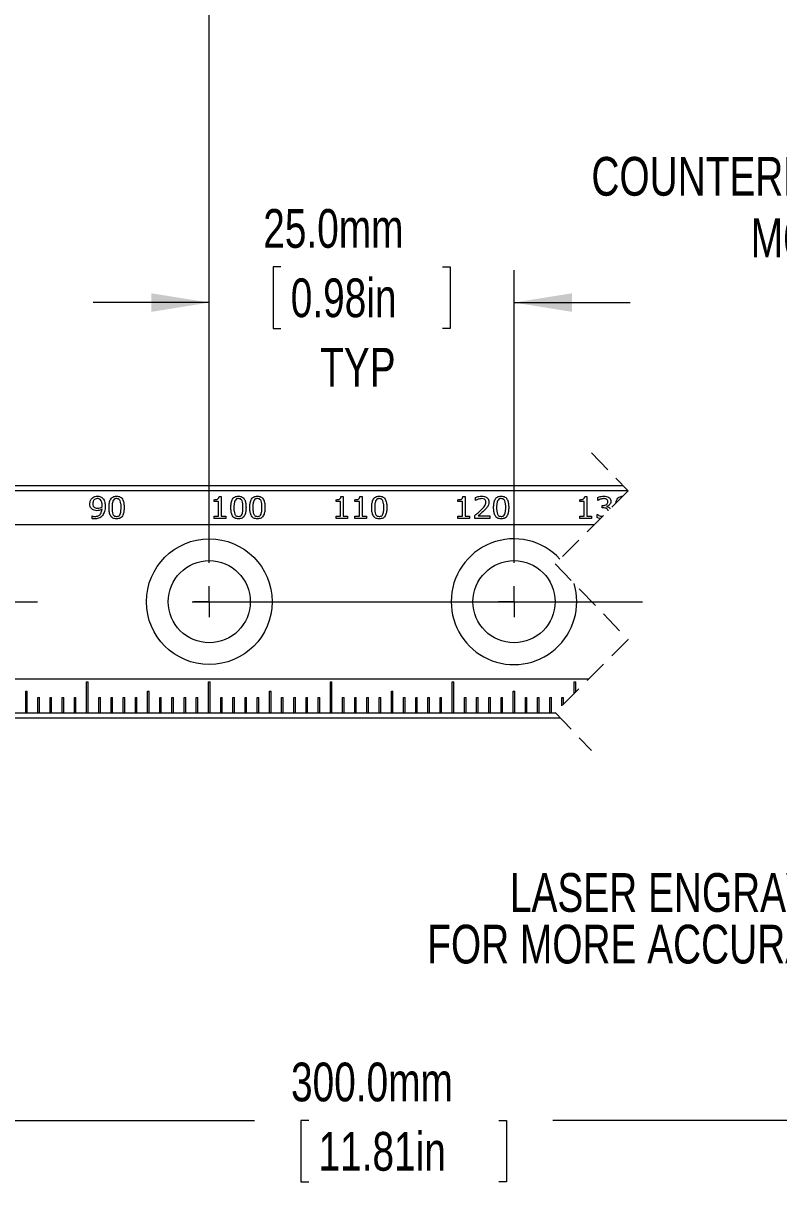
# Model space of a CAD drawing. Header units: millimetres. Extents: x 2 to 278, y 1 to 215.
# Drawn here: x 172.4 to 213.7, y 71.8 to 135.2 of the extents above; entities that cross this region are included whole.
import ezdxf

# ---------------------------------------------------------------- set-up
doc = ezdxf.new("R2010")
doc.units = ezdxf.units.MM
doc.linetypes.add('CENTERX2', pattern=[20.32, 12.7, -2.54, 2.54, -2.54])
doc.linetypes.add('HIDDEN', pattern=[1.905, 1.27, -0.635])
doc.styles.add('SLDTEXTSTYLE0', font='TXT', dxfattribs={"width": 0.75})
doc.dimstyles.new('SLDDIMSTYLE0', dxfattribs={"dimtxt": 2.116667, "dimasz": 3.175, "dimexe": 0, "dimexo": 0.0625, "dimgap": 0.529167, "dimtad": 0, "dimtih": 1, "dimtoh": 1, "dimdec": 1, "dimlfac": 1.5, "dimrnd": 1e-09, "dimzin": 4, "dimdsep": 46, "dimtxsty": 'SLDTEXTSTYLE0', "dimsah": 1, "dimcen": 0.09, "dimadec": 0, "dimazin": 1, "dimtfac": 1, "dimtdec": 1, "dimtmove": 0, "dimatfit": 0, "dimfxl": 1, "dimfrac": 2, "dimtolj": 1, "dimtzin": 12, "dimarcsym": 0})
doc.dimstyles.new('SLDDIMSTYLE1', dxfattribs={"dimtxt": 2.116667, "dimasz": 3.175, "dimexe": 0, "dimexo": 0.0625, "dimgap": 0.529167, "dimtad": 0, "dimtih": 1, "dimtoh": 1, "dimdec": 1, "dimlfac": 1.5, "dimrnd": 1e-09, "dimzin": 4, "dimdsep": 46, "dimtxsty": 'SLDTEXTSTYLE0', "dimsah": 1, "dimcen": 0.09, "dimadec": 0, "dimazin": 1, "dimtfac": 1, "dimtdec": 1, "dimtofl": 0, "dimtmove": 0, "dimatfit": 3, "dimfxl": 1, "dimfrac": 2, "dimtolj": 1, "dimtzin": 12, "dimarcsym": 0})
doc.dimstyles.new('SLDDIMSTYLE2', dxfattribs={"dimtxt": 2.116667, "dimasz": 3.175, "dimexe": 0, "dimexo": 0.0625, "dimgap": 0.529167, "dimtad": 0, "dimtih": 1, "dimtoh": 1, "dimdec": 1, "dimlfac": 1.5, "dimrnd": 1e-09, "dimzin": 12, "dimdsep": 46, "dimtxsty": 'SLDTEXTSTYLE0', "dimsah": 1, "dimcen": 0, "dimadec": 0, "dimazin": 3, "dimtfac": 1, "dimtdec": 1, "dimtofl": 0, "dimtmove": 0, "dimatfit": 3, "dimfxl": 1, "dimfrac": 2, "dimtolj": 1, "dimtzin": 12, "dimarcsym": 0})

# ---------------------------------------------------------------- blocks, each defined once
blk = doc.blocks.new('_D_3')
at = {"color": 7, "linetype": 'Continuous', "lineweight": 0}
for p, q in [((115.93, 111.199), (115.93, 145.707)), ((182.597, 105.696), (182.597, 145.707)), ((115.93, 143.929), (141.111, 143.929)), ((144.848, 143.929), (144.419, 143.929)), ((144.419, 143.929), (144.419, 140.566)), ((153.679, 143.929), (154.108, 143.929)), ((154.108, 143.929), (154.108, 140.566)), ((182.597, 143.929), (157.416, 143.929)), ((144.419, 140.566), (144.848, 140.566)), ((154.108, 140.566), (153.679, 140.566))]:
    blk.add_line(p, q, dxfattribs=at)
for points in [[(115.93, 143.929), (119.105, 143.421), (119.105, 144.437)], [(182.597, 143.929), (179.422, 144.437), (179.422, 143.421)]]:
    blk.add_solid(points, dxfattribs=at)
at = {"color": 7, "linetype": 'Continuous', "lineweight": 0, "char_height": 2.1167, "attachment_point": 1, "style": 'SLDTEXTSTYLE0'}
for s, insert in [('100.0mm', (143.1, 147.087)), ('3.94in', (145.385, 143.295))]:
    blk.add_mtext(s, dxfattribs=dict(at, insert=insert))
blk = doc.blocks.new('_D_4')
at = {"color": 7, "linetype": 'Continuous', "lineweight": 0}
for p, q in [((182.597, 105.696), (182.597, 121.707)), ((186.515, 121.881), (186.086, 121.881)), ((186.086, 121.881), (186.086, 118.518)), ((195.345, 121.881), (195.775, 121.881)), ((195.775, 121.881), (195.775, 118.518)), ((199.264, 105.696), (199.264, 121.707)), ((182.597, 119.929), (176.247, 119.929)), ((199.264, 119.929), (205.614, 119.929)), ((186.086, 118.518), (186.515, 118.518)), ((195.775, 118.518), (195.345, 118.518))]:
    blk.add_line(p, q, dxfattribs=at)
for points in [[(182.597, 119.929), (179.422, 120.437), (179.422, 119.421)], [(199.264, 119.929), (202.439, 119.421), (202.439, 120.437)]]:
    blk.add_solid(points, dxfattribs=at)
at = {"color": 7, "linetype": 'Continuous', "lineweight": 0, "char_height": 2.1167, "attachment_point": 1, "style": 'SLDTEXTSTYLE0'}
for s, insert in [('25.0mm', (185.548, 125.039)), ('0.98in', (187.052, 121.247)), ('TYP', (188.659, 117.454))]:
    blk.add_mtext(s, dxfattribs=dict(at, insert=insert))
blk = doc.blocks.new('_D_5')
at = {"color": 7, "linetype": 'Continuous', "lineweight": 0}
for p, q in [((115.93, 95.959), (115.93, 79.824)), ((270.532, 95.959), (270.532, 73.451)), ((115.93, 77.284), (115.93, 73.451)), ((231.176, 76.64), (230.47, 75.229)), ((232.587, 73.818), (231.176, 76.64)), ((115.93, 75.229), (185.078, 75.229)), ((188.034, 75.229), (187.605, 75.229)), ((187.605, 75.229), (187.605, 71.866)), ((198.428, 75.229), (198.857, 75.229)), ((198.857, 75.229), (198.857, 71.866)), ((230.47, 75.229), (201.384, 75.229)), ((233.293, 75.229), (232.587, 73.818)), ((270.532, 75.229), (233.293, 75.229)), ((187.605, 71.866), (188.034, 71.866)), ((198.857, 71.866), (198.428, 71.866))]:
    blk.add_line(p, q, dxfattribs=at)
for points in [[(115.93, 75.229), (119.105, 74.721), (119.105, 75.737)], [(270.532, 75.229), (267.357, 75.737), (267.357, 74.721)]]:
    blk.add_solid(points, dxfattribs=at)
at = {"color": 7, "linetype": 'Continuous', "lineweight": 0, "char_height": 2.1167, "attachment_point": 1, "style": 'SLDTEXTSTYLE0'}
for s, insert in [('300.0mm', (187.067, 78.387)), ('11.81in', (188.57, 74.595))]:
    blk.add_mtext(s, dxfattribs=dict(at, insert=insert))
blk = doc.blocks.new('_D_7')
at = {"color": 7, "linetype": 'Continuous', "lineweight": 0}
for p, q in [((247.632, 126.842), (243.822, 126.842)), ((252.976, 106.9), (247.632, 126.842))]:
    blk.add_line(p, q, dxfattribs=at)
blk.add_solid([(252.976, 106.9), (252.644, 110.098), (251.663, 109.835)], dxfattribs=at)
at = {"color": 7, "linetype": 'Continuous', "lineweight": 0, "attachment_point": 1, "style": 'SLDTEXTSTYLE0'}
for s, insert, char_height in [('COUNTERBORE FOR USE WITH', (203.497, 127.888), 2.11667), ('M6 [1/4in] CAP SCREW', (212.211, 124.525), 2.11667), ('7 PLACES', (230.407, 121.162), 2.1167)]:
    blk.add_mtext(s, dxfattribs=dict(at, insert=insert, char_height=char_height))
blk = doc.blocks.new('SW_NOTE_3')
at = {"color": 0, "linetype": 'Continuous', "lineweight": 0, "char_height": 2.11667, "attachment_point": 3, "style": 'SLDTEXTSTYLE0'}
for s, insert in [('LASER ENGRAVED GRADUATIONS', (-1.479, 0.886)), ('FOR MORE ACCURATE ADJUSTMENTS', (-1.643, -1.936))]:
    blk.add_mtext(s, dxfattribs=dict(at, insert=insert))
blk = doc.blocks.new('SW_CENTERMARKSYMBOL_4')
at = {"color": 0, "linetype": 'Continuous', "lineweight": 0}
for q in [(0, 0.847), (-0.847, 0), (0, -0.847), (0.847, 0)]:
    blk.add_line((0, 0), q, dxfattribs=at)
blk = doc.blocks.new('SW_CENTERMARKSYMBOL_5')
at = {"color": 0, "linetype": 'Continuous', "lineweight": 0}
for q in [(0, 0.847), (-0.847, 0), (0, -0.847), (0.847, 0)]:
    blk.add_line((0, 0), q, dxfattribs=at)

msp = doc.modelspace()

# ---------------------------------------------------------------- linework, layer by layer
at = {"color": 7, "linetype": 'HIDDEN', "lineweight": 0}
for p, q in [((203.507, 111.707), (205.507, 109.643)), ((205.507, 109.643), (201.507, 105.643)), ((201.507, 105.643), (205.507, 101.515)), ((205.507, 101.515), (201.507, 97.515)), ((201.507, 97.515), (203.507, 95.451))]:
    msp.add_line(p, q, dxfattribs=at)
at = {"color": 7, "linetype": 'Continuous', "lineweight": 0}
for p, q in [((115.93, 109.929), (205.229, 109.929)), ((115.93, 109.658), (205.492, 109.658)), ((182.864, 109.05), (182.864, 109.155)), ((183.104, 109.05), (182.864, 109.05)), ((183.104, 108.254), (183.104, 109.05)), ((183.133, 109.32), (183.254, 109.32)), ((183.254, 109.32), (183.254, 108.254)), ((189.531, 109.05), (189.531, 109.155)), ((189.771, 109.05), (189.531, 109.05)), ((189.771, 108.254), (189.771, 109.05)), ((189.8, 109.32), (189.921, 109.32)), ((189.921, 109.32), (189.921, 108.254)), ((190.566, 109.05), (190.566, 109.155)), ((190.806, 109.05), (190.566, 109.05)), ((190.806, 108.254), (190.806, 109.05)), ((190.835, 109.32), (190.956, 109.32)), ((190.956, 109.32), (190.956, 108.254)), ((196.198, 109.05), (196.198, 109.155)), ((196.438, 109.05), (196.198, 109.05)), ((196.438, 108.254), (196.438, 109.05)), ((196.466, 109.32), (196.588, 109.32)), ((196.588, 109.32), (196.588, 108.254)), ((197.158, 109.11), (197.158, 109.276)), ((197.166, 109.11), (197.158, 109.11)), ((202.864, 109.05), (202.864, 109.155)), ((203.104, 109.05), (202.864, 109.05)), ((203.104, 108.254), (203.104, 109.05)), ((203.133, 109.32), (203.254, 109.32)), ((203.254, 109.32), (203.254, 108.254)), ((203.84, 109.11), (203.84, 109.275)), ((203.847, 109.11), (203.84, 109.11)), ((204.08, 108.84), (204.134, 108.84)), ((204.08, 108.704), (204.08, 108.84)), ((204.151, 108.704), (204.08, 108.704)), ((204.331, 108.788), (204.331, 108.777)), ((204.502, 108.7), (204.526, 108.663)), ((115.93, 107.796), (203.659, 107.796)), ((176.183, 108.269), (176.19, 108.269)), ((176.183, 108.122), (176.183, 108.269)), ((182.864, 108.254), (183.104, 108.254)), ((182.864, 108.134), (182.864, 108.254)), ((183.494, 108.134), (182.864, 108.134)), ((183.254, 108.254), (183.494, 108.254)), ((183.494, 108.254), (183.494, 108.134)), ((189.531, 108.254), (189.771, 108.254)), ((189.531, 108.134), (189.531, 108.254)), ((190.161, 108.134), (189.531, 108.134)), ((189.921, 108.254), (190.161, 108.254)), ((190.161, 108.254), (190.161, 108.134)), ((190.566, 108.254), (190.806, 108.254)), ((190.566, 108.134), (190.566, 108.254)), ((191.196, 108.134), (190.566, 108.134)), ((190.956, 108.254), (191.196, 108.254)), ((191.196, 108.254), (191.196, 108.134)), ((196.198, 108.254), (196.438, 108.254)), ((196.198, 108.134), (196.198, 108.254)), ((196.828, 108.134), (196.198, 108.134)), ((196.588, 108.254), (196.828, 108.254)), ((196.828, 108.254), (196.828, 108.134)), ((197.128, 108.134), (197.128, 108.299)), ((197.938, 108.134), (197.128, 108.134)), ((197.295, 108.269), (197.938, 108.269)), ((197.938, 108.269), (197.938, 108.134)), ((202.864, 108.254), (203.104, 108.254)), ((202.864, 108.134), (202.864, 108.254)), ((203.494, 108.134), (202.864, 108.134)), ((203.254, 108.254), (203.494, 108.254)), ((203.494, 108.254), (203.494, 108.134)), ((203.81, 108.344), (203.821, 108.344)), ((203.81, 108.179), (203.81, 108.344)), ((115.93, 99.363), (203.354, 99.363)), ((175.888, 99.194), (175.973, 99.194)), ((175.888, 97.5), (175.888, 99.194)), ((175.973, 97.5), (175.973, 99.194)), ((182.555, 99.194), (182.639, 99.194)), ((182.555, 97.5), (182.555, 99.194)), ((182.639, 97.5), (182.639, 99.194)), ((189.221, 99.194), (189.306, 99.194)), ((189.221, 97.5), (189.221, 99.194)), ((189.306, 97.5), (189.306, 99.194)), ((195.888, 99.194), (195.973, 99.194)), ((195.888, 97.5), (195.888, 99.194)), ((195.973, 97.5), (195.973, 99.194)), ((202.555, 99.194), (202.639, 99.194)), ((202.555, 98.563), (202.555, 99.194)), ((202.639, 98.648), (202.639, 99.194)), ((172.555, 98.686), (172.639, 98.686)), ((172.555, 97.5), (172.555, 98.686)), ((172.639, 97.5), (172.639, 98.686)), ((173.221, 98.347), (173.306, 98.347)), ((173.221, 97.5), (173.221, 98.347)), ((173.306, 97.5), (173.306, 98.347)), ((173.888, 98.347), (173.973, 98.347)), ((173.888, 97.5), (173.888, 98.347)), ((173.973, 97.5), (173.973, 98.347)), ((174.555, 98.347), (174.639, 98.347)), ((174.555, 97.5), (174.555, 98.347)), ((174.639, 97.5), (174.639, 98.347)), ((175.221, 98.347), (175.306, 98.347)), ((175.221, 97.5), (175.221, 98.347)), ((175.306, 97.5), (175.306, 98.347)), ((176.555, 98.347), (176.639, 98.347)), ((176.555, 97.5), (176.555, 98.347)), ((176.639, 97.5), (176.639, 98.347)), ((177.221, 98.347), (177.306, 98.347)), ((177.221, 97.5), (177.221, 98.347)), ((177.306, 97.5), (177.306, 98.347)), ((177.888, 98.347), (177.973, 98.347)), ((177.888, 97.5), (177.888, 98.347)), ((177.973, 97.5), (177.973, 98.347)), ((178.555, 98.347), (178.639, 98.347)), ((178.555, 97.5), (178.555, 98.347)), ((178.639, 97.5), (178.639, 98.347)), ((179.221, 98.686), (179.306, 98.686)), ((179.221, 97.5), (179.221, 98.686)), ((179.306, 97.5), (179.306, 98.686)), ((179.888, 98.347), (179.973, 98.347)), ((179.888, 97.5), (179.888, 98.347)), ((179.973, 97.5), (179.973, 98.347)), ((180.555, 98.347), (180.639, 98.347)), ((180.555, 97.5), (180.555, 98.347)), ((180.639, 97.5), (180.639, 98.347)), ((181.221, 98.347), (181.306, 98.347)), ((181.221, 97.5), (181.221, 98.347)), ((181.306, 97.5), (181.306, 98.347)), ((181.888, 98.347), (181.973, 98.347)), ((181.888, 97.5), (181.888, 98.347)), ((181.973, 97.5), (181.973, 98.347)), ((183.221, 98.347), (183.306, 98.347)), ((183.221, 97.5), (183.221, 98.347)), ((183.306, 97.5), (183.306, 98.347)), ((183.888, 98.347), (183.973, 98.347)), ((183.888, 97.5), (183.888, 98.347)), ((183.973, 97.5), (183.973, 98.347)), ((184.555, 98.347), (184.639, 98.347)), ((184.555, 97.5), (184.555, 98.347)), ((184.639, 97.5), (184.639, 98.347)), ((185.221, 98.347), (185.306, 98.347)), ((185.221, 97.5), (185.221, 98.347)), ((185.306, 97.5), (185.306, 98.347)), ((185.888, 98.686), (185.973, 98.686)), ((185.888, 97.5), (185.888, 98.686)), ((185.973, 97.5), (185.973, 98.686)), ((186.555, 98.347), (186.639, 98.347)), ((186.555, 97.5), (186.555, 98.347)), ((186.639, 97.5), (186.639, 98.347)), ((187.221, 98.347), (187.306, 98.347)), ((187.221, 97.5), (187.221, 98.347)), ((187.306, 97.5), (187.306, 98.347)), ((187.888, 98.347), (187.973, 98.347)), ((187.888, 97.5), (187.888, 98.347)), ((187.973, 97.5), (187.973, 98.347)), ((188.555, 98.347), (188.639, 98.347)), ((188.555, 97.5), (188.555, 98.347)), ((188.639, 97.5), (188.639, 98.347)), ((189.888, 98.347), (189.973, 98.347)), ((189.888, 97.5), (189.888, 98.347)), ((189.973, 97.5), (189.973, 98.347)), ((190.555, 98.347), (190.639, 98.347)), ((190.555, 97.5), (190.555, 98.347)), ((190.639, 97.5), (190.639, 98.347)), ((191.221, 98.347), (191.306, 98.347)), ((191.221, 97.5), (191.221, 98.347)), ((191.306, 97.5), (191.306, 98.347)), ((191.888, 98.347), (191.973, 98.347)), ((191.888, 97.5), (191.888, 98.347)), ((191.973, 97.5), (191.973, 98.347)), ((192.555, 98.686), (192.639, 98.686)), ((192.555, 97.5), (192.555, 98.686)), ((192.639, 97.5), (192.639, 98.686)), ((193.221, 98.347), (193.306, 98.347)), ((193.221, 97.5), (193.221, 98.347)), ((193.306, 97.5), (193.306, 98.347)), ((193.888, 98.347), (193.973, 98.347)), ((193.888, 97.5), (193.888, 98.347)), ((193.973, 97.5), (193.973, 98.347)), ((194.555, 98.347), (194.639, 98.347)), ((194.555, 97.5), (194.555, 98.347)), ((194.639, 97.5), (194.639, 98.347)), ((195.221, 98.347), (195.306, 98.347)), ((195.221, 97.5), (195.221, 98.347)), ((195.306, 97.5), (195.306, 98.347)), ((196.555, 98.347), (196.639, 98.347)), ((196.555, 97.5), (196.555, 98.347)), ((196.639, 97.5), (196.639, 98.347)), ((197.221, 98.347), (197.306, 98.347)), ((197.221, 97.5), (197.221, 98.347)), ((197.306, 97.5), (197.306, 98.347)), ((197.888, 98.347), (197.973, 98.347)), ((197.888, 97.5), (197.888, 98.347)), ((197.973, 97.5), (197.973, 98.347)), ((198.555, 98.347), (198.639, 98.347)), ((198.555, 97.5), (198.555, 98.347)), ((198.639, 97.5), (198.639, 98.347)), ((199.221, 98.686), (199.306, 98.686)), ((199.221, 97.5), (199.221, 98.686)), ((199.306, 97.5), (199.306, 98.686)), ((199.888, 98.347), (199.973, 98.347)), ((199.888, 97.5), (199.888, 98.347)), ((199.973, 97.5), (199.973, 98.347)), ((200.555, 98.347), (200.639, 98.347)), ((200.555, 97.5), (200.555, 98.347)), ((200.639, 97.5), (200.639, 98.347)), ((201.221, 98.347), (201.306, 98.347)), ((201.221, 97.5), (201.221, 98.347)), ((201.306, 97.5), (201.306, 98.347)), ((201.888, 98.347), (201.973, 98.347)), ((201.888, 97.896), (201.888, 98.347)), ((201.973, 97.981), (201.973, 98.347)), ((115.93, 97.229), (201.784, 97.229)), ((171.973, 97.5), (172.555, 97.5)), ((172.555, 97.5), (172.639, 97.5)), ((172.639, 97.5), (173.221, 97.5)), ((173.221, 97.5), (173.306, 97.5)), ((173.306, 97.5), (173.888, 97.5)), ((173.888, 97.5), (173.973, 97.5)), ((173.973, 97.5), (174.555, 97.5)), ((174.555, 97.5), (174.639, 97.5)), ((174.639, 97.5), (175.221, 97.5)), ((175.221, 97.5), (175.306, 97.5)), ((175.306, 97.5), (175.888, 97.5)), ((175.888, 97.5), (175.973, 97.5)), ((175.973, 97.5), (176.555, 97.5)), ((176.555, 97.5), (176.639, 97.5)), ((176.639, 97.5), (177.221, 97.5)), ((177.221, 97.5), (177.306, 97.5)), ((177.306, 97.5), (177.888, 97.5)), ((177.888, 97.5), (177.973, 97.5)), ((177.973, 97.5), (178.555, 97.5)), ((178.555, 97.5), (178.639, 97.5)), ((178.639, 97.5), (179.221, 97.5)), ((179.221, 97.5), (179.306, 97.5)), ((179.306, 97.5), (179.888, 97.5)), ((179.888, 97.5), (179.973, 97.5)), ((179.973, 97.5), (180.555, 97.5)), ((180.555, 97.5), (180.639, 97.5)), ((180.639, 97.5), (181.221, 97.5)), ((181.221, 97.5), (181.306, 97.5)), ((181.306, 97.5), (181.888, 97.5)), ((181.888, 97.5), (181.973, 97.5)), ((181.973, 97.5), (182.555, 97.5)), ((182.555, 97.5), (182.639, 97.5)), ((182.639, 97.5), (183.221, 97.5)), ((183.221, 97.5), (183.306, 97.5)), ((183.306, 97.5), (183.888, 97.5)), ((183.888, 97.5), (183.973, 97.5)), ((183.973, 97.5), (184.555, 97.5)), ((184.555, 97.5), (184.639, 97.5)), ((184.639, 97.5), (185.221, 97.5)), ((185.221, 97.5), (185.306, 97.5)), ((185.306, 97.5), (185.888, 97.5)), ((185.888, 97.5), (185.973, 97.5)), ((185.973, 97.5), (186.555, 97.5)), ((186.555, 97.5), (186.639, 97.5)), ((186.639, 97.5), (187.221, 97.5)), ((187.221, 97.5), (187.306, 97.5)), ((187.306, 97.5), (187.888, 97.5)), ((187.888, 97.5), (187.973, 97.5)), ((187.973, 97.5), (188.555, 97.5)), ((188.555, 97.5), (188.639, 97.5)), ((188.639, 97.5), (189.221, 97.5)), ((189.221, 97.5), (189.306, 97.5)), ((189.306, 97.5), (189.888, 97.5)), ((189.888, 97.5), (189.973, 97.5)), ((189.973, 97.5), (190.555, 97.5)), ((190.555, 97.5), (190.639, 97.5)), ((190.639, 97.5), (191.221, 97.5)), ((191.221, 97.5), (191.306, 97.5)), ((191.306, 97.5), (191.888, 97.5)), ((191.888, 97.5), (191.973, 97.5)), ((191.973, 97.5), (192.555, 97.5)), ((192.555, 97.5), (192.639, 97.5)), ((192.639, 97.5), (193.221, 97.5)), ((193.221, 97.5), (193.306, 97.5)), ((193.306, 97.5), (193.888, 97.5)), ((193.888, 97.5), (193.973, 97.5)), ((193.973, 97.5), (194.555, 97.5)), ((194.555, 97.5), (194.639, 97.5)), ((194.639, 97.5), (195.221, 97.5)), ((195.221, 97.5), (195.306, 97.5)), ((195.306, 97.5), (195.888, 97.5)), ((195.888, 97.5), (195.973, 97.5)), ((195.973, 97.5), (196.555, 97.5)), ((196.555, 97.5), (196.639, 97.5)), ((196.639, 97.5), (197.221, 97.5)), ((197.221, 97.5), (197.306, 97.5)), ((197.306, 97.5), (197.888, 97.5)), ((197.888, 97.5), (197.973, 97.5)), ((197.973, 97.5), (198.555, 97.5)), ((198.555, 97.5), (198.639, 97.5)), ((198.639, 97.5), (199.221, 97.5)), ((199.221, 97.5), (199.306, 97.5)), ((199.306, 97.5), (199.888, 97.5)), ((199.888, 97.5), (199.973, 97.5)), ((199.973, 97.5), (200.555, 97.5)), ((200.555, 97.5), (200.639, 97.5)), ((200.639, 97.5), (201.221, 97.5)), ((201.221, 97.5), (201.306, 97.5)), ((201.306, 97.5), (201.521, 97.5))]:
    msp.add_line(p, q, dxfattribs=at)
at = {"color": 7, "linetype": 'CENTERX2', "lineweight": 0, "ltscale": 3.333333}
msp.add_line((113.93, 103.579), (206.292, 103.579), dxfattribs=at)
at = {"color": 7, "linetype": 'Continuous', "lineweight": 0}
for centre, radius in [((182.597, 103.579), 3.437), ((182.597, 103.579), 2.244), ((199.264, 103.579), 2.244)]:
    msp.add_circle(centre, radius, dxfattribs=at)
for centre, radius, start, end in [((199.256, 103.585), 3.43, 42.7349, 180.09204), ((199.26, 103.574), 3.433, 179.92024, 16.88195)]:
    msp.add_arc(centre, radius, start, end, dxfattribs=at)
for points, knots in [([(176.063, 108.934), (176.068, 108.995), (176.08, 109.118), (176.191, 109.256), (176.329, 109.338), (176.426, 109.346), (176.474, 109.35)], [0, 0, 0, 0, 0.279915, 0.55921, 0.779519, 1, 1, 1, 1]), ([(176.472, 109.215), (176.433, 109.211), (176.354, 109.203), (176.27, 109.126), (176.232, 109.031), (176.229, 108.97), (176.228, 108.94)], [0, 0, 0, 0, 0.279734, 0.5583, 0.778836, 1, 1, 1, 1]), ([(176.643, 109.147), (176.615, 109.169), (176.564, 109.209), (176.5, 109.213), (176.472, 109.215)], [0, 0, 0, 0, 0.558696, 1, 1, 1, 1]), ([(176.474, 109.35), (176.534, 109.345), (176.641, 109.337), (176.725, 109.271), (176.762, 109.242)], [0, 0, 0, 0, 0.55998, 1, 1, 1, 1]), ([(176.738, 108.831), (176.737, 108.895), (176.736, 109.011), (176.672, 109.106), (176.643, 109.147)], [0, 0, 0, 0, 0.561846, 1, 1, 1, 1]), ([(176.762, 109.242), (176.79, 109.207), (176.847, 109.138), (176.896, 108.983), (176.9, 108.869), (176.903, 108.798)], [0, 0, 0, 0, 0.2796511, 0.5596933, 1, 1, 1, 1]), ([(177.113, 108.726), (177.115, 108.797), (177.119, 108.939), (177.161, 109.114), (177.235, 109.236), (177.345, 109.331), (177.453, 109.342), (177.525, 109.35)], [0, 0, 0, 0, 0.250983, 0.501316, 0.626584, 0.751654, 1, 1, 1, 1]), ([(177.325, 109.089), (177.308, 109.023), (177.278, 108.903), (177.278, 108.78), (177.278, 108.726)], [0, 0, 0, 0, 0.558834, 1, 1, 1, 1]), ([(177.525, 109.215), (177.502, 109.213), (177.455, 109.211), (177.375, 109.175), (177.344, 109.122), (177.325, 109.089)], [0, 0, 0, 0, 0.281158, 0.561576, 1, 1, 1, 1]), ([(177.525, 109.35), (177.597, 109.342), (177.706, 109.331), (177.816, 109.237), (177.889, 109.114), (177.932, 108.94), (177.936, 108.798), (177.938, 108.728)], [0, 0, 0, 0, 0.2483998, 0.3734607, 0.4987235, 0.7490468, 1, 1, 1, 1]), ([(177.725, 109.091), (177.714, 109.111), (177.691, 109.152), (177.624, 109.206), (177.563, 109.211), (177.525, 109.215)], [0, 0, 0, 0, 0.280869, 0.561084, 1, 1, 1, 1]), ([(177.773, 108.728), (177.774, 108.797), (177.775, 108.92), (177.74, 109.039), (177.725, 109.091)], [0, 0, 0, 0, 0.5609, 1, 1, 1, 1]), ([(182.864, 109.155), (182.901, 109.156), (182.965, 109.157), (183.027, 109.178), (183.053, 109.187)], [0, 0, 0, 0, 0.560907, 1, 1, 1, 1]), ([(183.053, 109.187), (183.066, 109.195), (183.092, 109.212), (183.125, 109.257), (183.13, 109.296), (183.133, 109.32)], [0, 0, 0, 0, 0.280567, 0.560713, 1, 1, 1, 1]), ([(183.779, 108.726), (183.782, 108.797), (183.786, 108.939), (183.828, 109.114), (183.901, 109.236), (184.012, 109.331), (184.12, 109.342), (184.192, 109.35)], [0, 0, 0, 0, 0.250983, 0.501315, 0.626583, 0.75165, 1, 1, 1, 1]), ([(183.991, 109.089), (183.975, 109.023), (183.944, 108.903), (183.945, 108.78), (183.945, 108.726)], [0, 0, 0, 0, 0.558834, 1, 1, 1, 1]), ([(184.192, 109.215), (184.169, 109.213), (184.122, 109.211), (184.042, 109.175), (184.011, 109.122), (183.991, 109.089)], [0, 0, 0, 0, 0.281165, 0.561585, 1, 1, 1, 1]), ([(184.192, 109.35), (184.264, 109.342), (184.372, 109.331), (184.482, 109.237), (184.556, 109.114), (184.599, 108.94), (184.603, 108.798), (184.605, 108.728)], [0, 0, 0, 0, 0.248399, 0.37346, 0.498723, 0.749046, 1, 1, 1, 1]), ([(184.391, 109.091), (184.38, 109.111), (184.358, 109.152), (184.29, 109.206), (184.229, 109.211), (184.192, 109.215)], [0, 0, 0, 0, 0.280867, 0.561084, 1, 1, 1, 1]), ([(184.44, 108.728), (184.44, 108.797), (184.441, 108.92), (184.407, 109.039), (184.391, 109.091)], [0, 0, 0, 0, 0.560899, 1, 1, 1, 1]), ([(184.815, 108.726), (184.817, 108.797), (184.821, 108.939), (184.863, 109.114), (184.937, 109.236), (185.047, 109.331), (185.155, 109.342), (185.227, 109.35)], [0, 0, 0, 0, 0.250983, 0.501315, 0.626584, 0.751651, 1, 1, 1, 1]), ([(185.027, 109.089), (185.01, 109.023), (184.98, 108.903), (184.98, 108.78), (184.98, 108.726)], [0, 0, 0, 0, 0.558834, 1, 1, 1, 1]), ([(185.227, 109.215), (185.204, 109.213), (185.157, 109.211), (185.077, 109.175), (185.046, 109.122), (185.027, 109.089)], [0, 0, 0, 0, 0.281161, 0.561582, 1, 1, 1, 1]), ([(185.227, 109.35), (185.299, 109.342), (185.407, 109.331), (185.518, 109.237), (185.591, 109.114), (185.634, 108.94), (185.638, 108.798), (185.64, 108.728)], [0, 0, 0, 0, 0.2484, 0.373461, 0.498723, 0.749047, 1, 1, 1, 1]), ([(185.427, 109.091), (185.416, 109.111), (185.393, 109.152), (185.326, 109.206), (185.265, 109.211), (185.227, 109.215)], [0, 0, 0, 0, 0.280869, 0.561084, 1, 1, 1, 1]), ([(185.475, 108.728), (185.476, 108.797), (185.477, 108.92), (185.442, 109.039), (185.427, 109.091)], [0, 0, 0, 0, 0.5609, 1, 1, 1, 1]), ([(189.531, 109.155), (189.567, 109.156), (189.632, 109.157), (189.693, 109.178), (189.72, 109.187)], [0, 0, 0, 0, 0.5609121, 1, 1, 1, 1]), ([(189.72, 109.187), (189.733, 109.195), (189.758, 109.212), (189.792, 109.257), (189.797, 109.296), (189.8, 109.32)], [0, 0, 0, 0, 0.2805653, 0.5607107, 1, 1, 1, 1]), ([(190.566, 109.155), (190.603, 109.156), (190.667, 109.157), (190.728, 109.178), (190.755, 109.187)], [0, 0, 0, 0, 0.560906, 1, 1, 1, 1]), ([(190.755, 109.187), (190.768, 109.195), (190.794, 109.212), (190.827, 109.257), (190.832, 109.296), (190.835, 109.32)], [0, 0, 0, 0, 0.280554, 0.560711, 1, 1, 1, 1]), ([(191.481, 108.726), (191.484, 108.797), (191.488, 108.939), (191.53, 109.114), (191.603, 109.236), (191.714, 109.331), (191.822, 109.342), (191.894, 109.35)], [0, 0, 0, 0, 0.250983, 0.501314, 0.626584, 0.751651, 1, 1, 1, 1]), ([(191.693, 109.089), (191.677, 109.023), (191.646, 108.903), (191.646, 108.78), (191.647, 108.726)], [0, 0, 0, 0, 0.558834, 1, 1, 1, 1]), ([(191.894, 109.215), (191.871, 109.213), (191.824, 109.211), (191.744, 109.175), (191.713, 109.122), (191.693, 109.089)], [0, 0, 0, 0, 0.281172, 0.561584, 1, 1, 1, 1]), ([(191.894, 109.35), (191.966, 109.342), (192.074, 109.331), (192.184, 109.237), (192.258, 109.114), (192.301, 108.94), (192.305, 108.798), (192.307, 108.728)], [0, 0, 0, 0, 0.2484, 0.373461, 0.498723, 0.749046, 1, 1, 1, 1]), ([(192.093, 109.091), (192.082, 109.111), (192.06, 109.152), (191.992, 109.206), (191.931, 109.211), (191.894, 109.215)], [0, 0, 0, 0, 0.280866, 0.561083, 1, 1, 1, 1]), ([(192.142, 108.728), (192.142, 108.797), (192.143, 108.92), (192.109, 109.039), (192.093, 109.091)], [0, 0, 0, 0, 0.560899, 1, 1, 1, 1]), ([(196.198, 109.155), (196.234, 109.156), (196.299, 109.157), (196.36, 109.178), (196.387, 109.187)], [0, 0, 0, 0, 0.560904, 1, 1, 1, 1]), ([(196.387, 109.187), (196.4, 109.195), (196.425, 109.212), (196.458, 109.257), (196.463, 109.296), (196.466, 109.32)], [0, 0, 0, 0, 0.280559, 0.560711, 1, 1, 1, 1]), ([(197.158, 109.276), (197.219, 109.299), (197.329, 109.34), (197.446, 109.347), (197.497, 109.35)], [0, 0, 0, 0, 0.5598406, 1, 1, 1, 1]), ([(197.493, 109.215), (197.428, 109.207), (197.311, 109.194), (197.211, 109.136), (197.166, 109.11)], [0, 0, 0, 0, 0.559375, 1, 1, 1, 1]), ([(197.728, 109.016), (197.725, 109.049), (197.718, 109.114), (197.63, 109.203), (197.545, 109.21), (197.493, 109.215)], [0, 0, 0, 0, 0.280549, 0.560193, 1, 1, 1, 1]), ([(197.497, 109.35), (197.552, 109.347), (197.66, 109.341), (197.798, 109.268), (197.882, 109.15), (197.889, 109.064), (197.893, 109.021)], [0, 0, 0, 0, 0.28089, 0.5602195, 0.7798352, 1, 1, 1, 1]), ([(197.893, 109.021), (197.89, 108.974), (197.884, 108.889), (197.842, 108.815), (197.824, 108.783)], [0, 0, 0, 0, 0.559659, 1, 1, 1, 1]), ([(198.148, 108.726), (198.15, 108.797), (198.154, 108.939), (198.196, 109.114), (198.27, 109.236), (198.381, 109.331), (198.489, 109.342), (198.561, 109.35)], [0, 0, 0, 0, 0.250983, 0.501315, 0.626585, 0.751652, 1, 1, 1, 1]), ([(198.36, 109.089), (198.343, 109.023), (198.313, 108.903), (198.313, 108.78), (198.313, 108.726)], [0, 0, 0, 0, 0.558834, 1, 1, 1, 1]), ([(198.561, 109.215), (198.537, 109.213), (198.49, 109.211), (198.411, 109.175), (198.379, 109.122), (198.36, 109.089)], [0, 0, 0, 0, 0.281163, 0.56158, 1, 1, 1, 1]), ([(198.561, 109.35), (198.633, 109.342), (198.741, 109.331), (198.851, 109.237), (198.924, 109.114), (198.967, 108.94), (198.971, 108.798), (198.973, 108.728)], [0, 0, 0, 0, 0.248401, 0.37346, 0.498724, 0.749047, 1, 1, 1, 1]), ([(198.76, 109.091), (198.749, 109.111), (198.727, 109.152), (198.659, 109.206), (198.598, 109.211), (198.561, 109.215)], [0, 0, 0, 0, 0.280867, 0.561087, 1, 1, 1, 1]), ([(198.808, 108.728), (198.809, 108.797), (198.81, 108.92), (198.775, 109.039), (198.76, 109.091)], [0, 0, 0, 0, 0.560899, 1, 1, 1, 1]), ([(202.864, 109.155), (202.901, 109.156), (202.965, 109.157), (203.027, 109.178), (203.053, 109.187)], [0, 0, 0, 0, 0.560905, 1, 1, 1, 1]), ([(203.053, 109.187), (203.066, 109.195), (203.092, 109.212), (203.125, 109.257), (203.13, 109.296), (203.133, 109.32)], [0, 0, 0, 0, 0.280566, 0.560712, 1, 1, 1, 1]), ([(203.84, 109.275), (203.9, 109.298), (204.007, 109.34), (204.122, 109.347), (204.172, 109.35)], [0, 0, 0, 0, 0.559844, 1, 1, 1, 1]), ([(204.166, 109.215), (204.103, 109.207), (203.989, 109.193), (203.891, 109.135), (203.847, 109.11)], [0, 0, 0, 0, 0.559266, 1, 1, 1, 1]), ([(204.134, 108.84), (204.169, 108.841), (204.239, 108.845), (204.33, 108.887), (204.388, 108.961), (204.392, 109.017), (204.395, 109.044)], [0, 0, 0, 0, 0.280943, 0.560616, 0.779848, 1, 1, 1, 1]), ([(204.326, 109.177), (204.298, 109.19), (204.247, 109.214), (204.191, 109.214), (204.166, 109.215)], [0, 0, 0, 0, 0.558461, 1, 1, 1, 1]), ([(204.172, 109.35), (204.226, 109.348), (204.322, 109.346), (204.407, 109.301), (204.444, 109.281)], [0, 0, 0, 0, 0.560511, 1, 1, 1, 1]), ([(204.395, 109.044), (204.391, 109.074), (204.385, 109.128), (204.344, 109.162), (204.326, 109.177)], [0, 0, 0, 0, 0.558915, 1, 1, 1, 1]), ([(204.56, 109.058), (204.556, 109.023), (204.548, 108.951), (204.485, 108.87), (204.412, 108.812), (204.358, 108.796), (204.331, 108.788)], [0, 0, 0, 0, 0.279521, 0.559279, 0.779682, 1, 1, 1, 1]), ([(204.444, 109.281), (204.463, 109.266), (204.502, 109.236), (204.55, 109.161), (204.556, 109.097), (204.56, 109.058)], [0, 0, 0, 0, 0.280584, 0.56093, 1, 1, 1, 1]), ([(204.838, 108.975), (204.85, 109.033), (204.868, 109.125), (204.937, 109.236), (205.042, 109.327), (205.143, 109.338), (205.208, 109.345)], [0, 0, 0, 0, 0.301721, 0.485596, 0.669174, 1, 1, 1, 1]), ([(176.203, 108.626), (176.178, 108.647), (176.127, 108.69), (176.072, 108.797), (176.066, 108.882), (176.063, 108.934)], [0, 0, 0, 0, 0.2801206, 0.5602569, 1, 1, 1, 1]), ([(176.453, 108.554), (176.403, 108.556), (176.313, 108.559), (176.236, 108.605), (176.203, 108.626)], [0, 0, 0, 0, 0.560236, 1, 1, 1, 1]), ([(176.228, 108.94), (176.23, 108.893), (176.233, 108.81), (176.294, 108.755), (176.32, 108.731)], [0, 0, 0, 0, 0.560484, 1, 1, 1, 1]), ([(176.32, 108.731), (176.351, 108.716), (176.405, 108.69), (176.466, 108.69), (176.493, 108.689)], [0, 0, 0, 0, 0.557861, 1, 1, 1, 1]), ([(176.347, 108.239), (176.406, 108.244), (176.522, 108.254), (176.69, 108.398), (176.717, 108.547), (176.734, 108.639)], [0, 0, 0, 0, 0.280948, 0.560642, 1, 1, 1, 1]), ([(176.734, 108.639), (176.685, 108.611), (176.597, 108.563), (176.497, 108.557), (176.453, 108.554)], [0, 0, 0, 0, 0.559792, 1, 1, 1, 1]), ([(176.493, 108.689), (176.54, 108.693), (176.625, 108.7), (176.701, 108.738), (176.735, 108.755)], [0, 0, 0, 0, 0.559632, 1, 1, 1, 1]), ([(176.735, 108.755), (176.736, 108.769), (176.737, 108.794), (176.738, 108.82), (176.738, 108.831)], [0, 0, 0, 0, 0.560044, 1, 1, 1, 1]), ([(176.903, 108.798), (176.899, 108.698), (176.892, 108.518), (176.801, 108.364), (176.761, 108.296)], [0, 0, 0, 0, 0.560694, 1, 1, 1, 1]), ([(177.525, 108.104), (177.454, 108.112), (177.345, 108.123), (177.234, 108.217), (177.161, 108.339), (177.119, 108.514), (177.115, 108.655), (177.113, 108.726)], [0, 0, 0, 0, 0.248439, 0.373475, 0.498732, 0.749055, 1, 1, 1, 1]), ([(177.278, 108.726), (177.277, 108.658), (177.275, 108.536), (177.309, 108.419), (177.324, 108.367)], [0, 0, 0, 0, 0.560854, 1, 1, 1, 1]), ([(177.938, 108.728), (177.936, 108.657), (177.932, 108.515), (177.891, 108.34), (177.816, 108.218), (177.706, 108.123), (177.597, 108.112), (177.525, 108.104)], [0, 0, 0, 0, 0.250973, 0.501308, 0.626561, 0.751621, 1, 1, 1, 1]), ([(177.725, 108.365), (177.743, 108.431), (177.774, 108.55), (177.773, 108.673), (177.773, 108.728)], [0, 0, 0, 0, 0.558961, 1, 1, 1, 1]), ([(184.192, 108.104), (184.12, 108.112), (184.012, 108.123), (183.901, 108.217), (183.828, 108.339), (183.785, 108.514), (183.781, 108.655), (183.779, 108.726)], [0, 0, 0, 0, 0.2484383, 0.3734764, 0.4987325, 0.7490553, 1, 1, 1, 1]), ([(183.945, 108.726), (183.944, 108.658), (183.942, 108.536), (183.976, 108.419), (183.99, 108.367)], [0, 0, 0, 0, 0.5608548, 1, 1, 1, 1]), ([(184.605, 108.728), (184.603, 108.657), (184.599, 108.515), (184.557, 108.34), (184.483, 108.218), (184.372, 108.123), (184.264, 108.112), (184.192, 108.104)], [0, 0, 0, 0, 0.2509733, 0.5013085, 0.626562, 0.7516222, 1, 1, 1, 1]), ([(184.392, 108.365), (184.409, 108.431), (184.44, 108.55), (184.44, 108.673), (184.44, 108.728)], [0, 0, 0, 0, 0.558961, 1, 1, 1, 1]), ([(185.227, 108.104), (185.155, 108.112), (185.047, 108.123), (184.936, 108.217), (184.863, 108.339), (184.821, 108.514), (184.817, 108.655), (184.815, 108.726)], [0, 0, 0, 0, 0.248439, 0.373474, 0.498732, 0.749055, 1, 1, 1, 1]), ([(184.98, 108.726), (184.979, 108.658), (184.977, 108.536), (185.011, 108.419), (185.026, 108.367)], [0, 0, 0, 0, 0.560855, 1, 1, 1, 1]), ([(185.64, 108.728), (185.638, 108.657), (185.634, 108.515), (185.593, 108.34), (185.518, 108.218), (185.408, 108.123), (185.299, 108.112), (185.227, 108.104)], [0, 0, 0, 0, 0.2509731, 0.5013079, 0.6265613, 0.7516214, 1, 1, 1, 1]), ([(185.427, 108.365), (185.445, 108.431), (185.476, 108.55), (185.475, 108.673), (185.475, 108.728)], [0, 0, 0, 0, 0.558961, 1, 1, 1, 1]), ([(191.894, 108.104), (191.822, 108.112), (191.714, 108.123), (191.603, 108.217), (191.53, 108.339), (191.487, 108.514), (191.483, 108.655), (191.481, 108.726)], [0, 0, 0, 0, 0.248438, 0.373476, 0.498732, 0.749055, 1, 1, 1, 1]), ([(191.647, 108.726), (191.645, 108.658), (191.644, 108.536), (191.678, 108.419), (191.692, 108.367)], [0, 0, 0, 0, 0.5608549, 1, 1, 1, 1]), ([(192.307, 108.728), (192.305, 108.657), (192.301, 108.515), (192.259, 108.34), (192.185, 108.218), (192.074, 108.123), (191.966, 108.112), (191.894, 108.104)], [0, 0, 0, 0, 0.250974, 0.501308, 0.626562, 0.751625, 1, 1, 1, 1]), ([(192.094, 108.365), (192.111, 108.431), (192.142, 108.55), (192.142, 108.673), (192.142, 108.728)], [0, 0, 0, 0, 0.558961, 1, 1, 1, 1]), ([(197.128, 108.299), (197.191, 108.352), (197.303, 108.445), (197.41, 108.545), (197.457, 108.588)], [0, 0, 0, 0, 0.56004, 1, 1, 1, 1]), ([(197.647, 108.579), (197.583, 108.519), (197.468, 108.414), (197.348, 108.313), (197.295, 108.269)], [0, 0, 0, 0, 0.559967, 1, 1, 1, 1]), ([(197.457, 108.588), (197.527, 108.656), (197.625, 108.75), (197.717, 108.901), (197.725, 108.978), (197.728, 109.016)], [0, 0, 0, 0, 0.56073, 0.780478, 1, 1, 1, 1]), ([(197.824, 108.783), (197.794, 108.742), (197.741, 108.669), (197.676, 108.606), (197.647, 108.579)], [0, 0, 0, 0, 0.55974, 1, 1, 1, 1]), ([(198.561, 108.104), (198.489, 108.112), (198.381, 108.123), (198.27, 108.217), (198.196, 108.339), (198.154, 108.514), (198.15, 108.655), (198.148, 108.726)], [0, 0, 0, 0, 0.248439, 0.373474, 0.498732, 0.749055, 1, 1, 1, 1]), ([(198.313, 108.726), (198.312, 108.658), (198.31, 108.536), (198.344, 108.419), (198.359, 108.367)], [0, 0, 0, 0, 0.560855, 1, 1, 1, 1]), ([(198.973, 108.728), (198.971, 108.657), (198.967, 108.515), (198.926, 108.34), (198.852, 108.218), (198.741, 108.123), (198.633, 108.112), (198.561, 108.104)], [0, 0, 0, 0, 0.250973, 0.501308, 0.626561, 0.751622, 1, 1, 1, 1]), ([(198.761, 108.365), (198.778, 108.431), (198.809, 108.55), (198.809, 108.673), (198.808, 108.728)], [0, 0, 0, 0, 0.558961, 1, 1, 1, 1]), ([(204.348, 108.661), (204.313, 108.677), (204.25, 108.704), (204.182, 108.704), (204.151, 108.704)], [0, 0, 0, 0, 0.557861, 1, 1, 1, 1]), ([(204.331, 108.777), (204.366, 108.768), (204.428, 108.753), (204.48, 108.716), (204.502, 108.7)], [0, 0, 0, 0, 0.560218, 1, 1, 1, 1]), ([(204.413, 108.55), (204.411, 108.566), (204.406, 108.611), (204.371, 108.642), (204.348, 108.661)], [0, 0, 0, 0, 0.36003, 1, 1, 1, 1]), ([(176.325, 108.104), (176.298, 108.105), (176.25, 108.105), (176.203, 108.117), (176.183, 108.122)], [0, 0, 0, 0, 0.56022, 1, 1, 1, 1]), ([(176.19, 108.269), (176.219, 108.259), (176.27, 108.242), (176.324, 108.24), (176.347, 108.239)], [0, 0, 0, 0, 0.559622, 1, 1, 1, 1]), ([(176.761, 108.296), (176.729, 108.262), (176.666, 108.194), (176.517, 108.118), (176.398, 108.11), (176.325, 108.104)], [0, 0, 0, 0, 0.28021, 0.560463, 1, 1, 1, 1]), ([(177.324, 108.367), (177.335, 108.346), (177.356, 108.303), (177.425, 108.247), (177.487, 108.242), (177.525, 108.239)], [0, 0, 0, 0, 0.280857, 0.560984, 1, 1, 1, 1]), ([(177.525, 108.239), (177.549, 108.241), (177.596, 108.243), (177.676, 108.279), (177.707, 108.332), (177.725, 108.365)], [0, 0, 0, 0, 0.281322, 0.561912, 1, 1, 1, 1]), ([(183.99, 108.367), (184.001, 108.346), (184.023, 108.303), (184.092, 108.247), (184.154, 108.242), (184.192, 108.239)], [0, 0, 0, 0, 0.280854, 0.560989, 1, 1, 1, 1]), ([(184.192, 108.239), (184.216, 108.241), (184.263, 108.243), (184.342, 108.279), (184.373, 108.332), (184.392, 108.365)], [0, 0, 0, 0, 0.281321, 0.561902, 1, 1, 1, 1]), ([(185.026, 108.367), (185.037, 108.346), (185.058, 108.303), (185.127, 108.247), (185.189, 108.242), (185.227, 108.239)], [0, 0, 0, 0, 0.280854, 0.560989, 1, 1, 1, 1]), ([(185.227, 108.239), (185.251, 108.241), (185.298, 108.243), (185.378, 108.279), (185.409, 108.332), (185.427, 108.365)], [0, 0, 0, 0, 0.281323, 0.561904, 1, 1, 1, 1]), ([(191.692, 108.367), (191.703, 108.346), (191.725, 108.303), (191.794, 108.247), (191.856, 108.242), (191.894, 108.239)], [0, 0, 0, 0, 0.280853, 0.56098, 1, 1, 1, 1]), ([(191.894, 108.239), (191.918, 108.241), (191.965, 108.243), (192.044, 108.279), (192.075, 108.332), (192.094, 108.365)], [0, 0, 0, 0, 0.281313, 0.561907, 1, 1, 1, 1]), ([(198.359, 108.367), (198.37, 108.346), (198.391, 108.303), (198.46, 108.247), (198.523, 108.242), (198.561, 108.239)], [0, 0, 0, 0, 0.280854, 0.560988, 1, 1, 1, 1]), ([(198.561, 108.239), (198.584, 108.241), (198.631, 108.243), (198.711, 108.279), (198.742, 108.332), (198.761, 108.365)], [0, 0, 0, 0, 0.28132, 0.561908, 1, 1, 1, 1]), ([(203.989, 108.126), (203.979, 108.127), (203.917, 108.133), (203.859, 108.158), (203.81, 108.179)], [0, 0, 0, 0, 0.154788, 1, 1, 1, 1]), ([(203.821, 108.344), (203.88, 108.311), (203.97, 108.26), (204.073, 108.25), (204.11, 108.246)], [0, 0, 0, 0, 0.644566, 1, 1, 1, 1])]:
    msp.add_open_spline(points, degree=3, knots=knots, dxfattribs=at)

# ---------------------------------------------------------------- block references
for name, p in [('SW_CENTERMARKSYMBOL_4', (182.597, 103.579)), ('SW_CENTERMARKSYMBOL_5', (199.264, 103.579)), ('SW_NOTE_3', (236.144, 87.858))]:
    msp.add_blockref(name, p, dxfattribs=at)

# ---------------------------------------------------------------- dimensions: what is measured, and where the dimension line sits
dim = msp.add_linear_dim(base=(182.597, 143.929), p1=(115.93, 109.929), p2=(182.597, 104.426), dimstyle='SLDDIMSTYLE1', dxfattribs=at)
dim.commit()
dim.dimension.update_dxf_attribs({"geometry": '_D_3', "text_midpoint": (149.264, 143.929), "dimtype": 160})
dim = msp.add_diameter_dim_2p(p1=(254.755, 100.259), p2=(252.976, 106.9), text='COUNTERBORE FOR USE WITH\\PM6 [1/4in] CAP SCREW\\P7 PLACES', dimstyle='SLDDIMSTYLE2', override={"dimpost": '<>'}, dxfattribs=at)
dim.commit()
dim.dimension.update_dxf_attribs({"geometry": '_D_7', "text_midpoint": (223.263, 126.842), "dimtype": 163})
for base, p1, p2, text, dimstyle, picture, middle in [((199.264, 119.929), (182.597, 104.426), (199.264, 104.426), '<>\\PTYP', 'SLDDIMSTYLE0', '_D_4', (190.93, 119.929)), ((270.532, 75.229), (115.93, 97.229), (270.532, 97.229), '300.0mm', 'SLDDIMSTYLE1', '_D_5', (193.231, 75.229))]:
    dim = msp.add_linear_dim(base=base, p1=p1, p2=p2, text=text, dimstyle=dimstyle, dxfattribs=at)
    dim.commit()
    dim.dimension.update_dxf_attribs({"geometry": picture, "text_midpoint": middle, "dimtype": 160})

doc.saveas('drawing.dxf')
